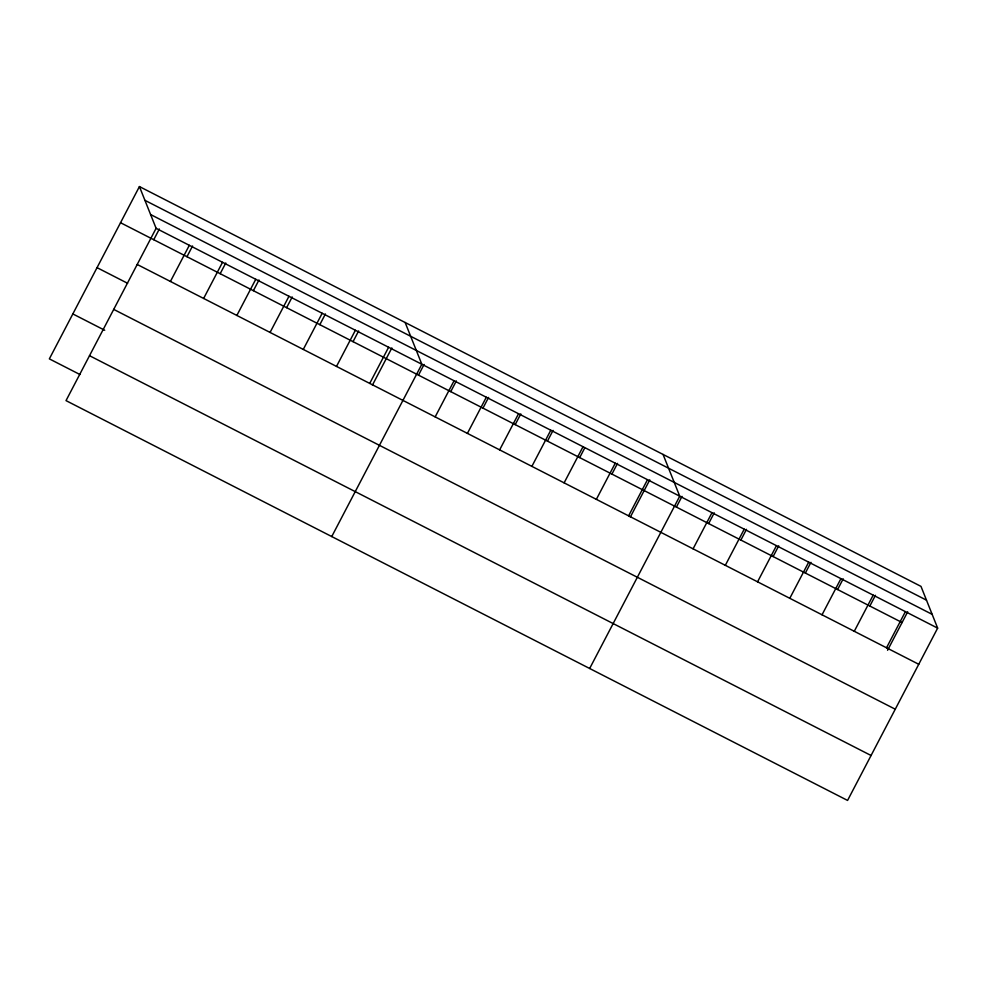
<?xml version="1.0" encoding="UTF-8"?>
<svg xmlns="http://www.w3.org/2000/svg" width="987" height="987" viewBox="0 0 987 987"><rect width="100%" height="100%" fill="white"/><g stroke="black" fill="none" stroke-linecap="round" stroke-linejoin="round"><path stroke-width="1.48" d="M139.426 186.568L156.106 228.318L66.018 400.623L847.574 800.432L937.65 628.127L920.982 586.377L139.426 186.568L49.35 358.873L79.91 374.505M153.75 239.705L159.351 228.996M170.418 281.455L189.319 245.307M186.962 256.706L192.564 245.985M203.63 298.456L222.531 262.295M220.175 273.695L225.776 262.986M236.855 315.445L255.756 279.296M253.388 290.684L258.989 279.975M270.068 332.434L288.969 296.285M286.612 307.673L292.214 296.964M303.28 349.423L322.181 313.274M319.825 324.674L325.426 313.952M336.493 366.424L355.394 330.263M353.038 341.662L358.639 330.953M369.718 383.412L388.619 347.264M372.444 385.078L391.851 347.942M331.743 536.558L421.831 364.252L405.151 322.502M418.5 375.146L424.089 364.437M435.168 416.896L454.069 380.748M450.738 391.642L456.339 380.92M467.406 433.392L486.307 397.23M482.976 408.124L488.577 397.416M499.644 449.887L518.545 413.726M515.214 424.62L520.815 413.911M531.882 466.37L550.783 430.221M547.452 441.115L553.053 430.406M564.12 482.865L583.021 446.716M579.69 457.61L584.588 448.234M596.358 499.36L615.259 463.199M611.928 474.093L617.529 463.384M628.596 515.856L647.497 479.694M630.348 517.015L649.767 479.879M589.658 668.495L679.735 496.19L663.067 454.439M676.403 507.084L682.005 496.375M693.084 548.834L711.985 512.685M708.641 523.579L714.243 512.858M725.322 565.329L744.223 529.18M740.879 540.062L746.48 529.353M757.56 581.824L776.461 545.663M773.117 556.557L778.718 545.848M789.797 598.307L808.698 562.158M805.355 573.052L810.956 562.343M822.035 614.802L840.936 578.653M837.593 589.547L843.194 578.826M854.273 631.298L873.174 595.149M869.843 606.043L875.432 595.321M886.511 647.793L905.412 611.632M887.572 650.285L907.682 611.817M144.929 200.336L926.485 600.158M150.604 214.537L932.147 614.346M156.106 228.318L937.65 628.127M120.525 222.717L902.081 622.526M137.205 264.467L918.749 664.276M97.047 267.65L127.594 283.281M113.715 309.4L895.258 709.209M72.841 313.94L104.721 330.25M89.509 355.69L871.065 755.499"/></g></svg>
